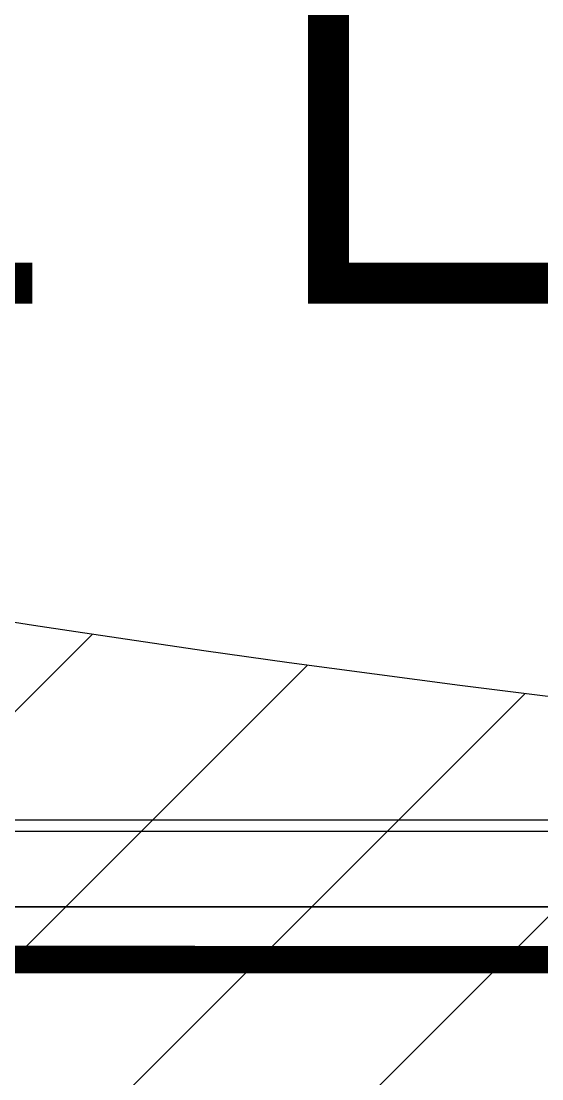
# Model space of a CAD drawing. Header units: millimetres. Extents: x -107267 to 109426, y -98906 to 83910.
# Drawn here: x -2776 to -1826, y -314 to 1616 of the extents above; entities that cross this region are included whole.
import ezdxf

# ---------------------------------------------------------------- set-up
doc = ezdxf.new("R2010")
doc.units = ezdxf.units.MM
doc.linetypes.add('ACAD_ISO10W100', pattern=[18, 12, -3, 0, -3])
doc.linetypes.add('ACAD_ISO12W100', pattern=[21, 12, -3, 0, -3, 0, -3])
for name, color, linetype in [('00 - ZONA DE PROTEÇÃO', 4, 'Continuous'), ('00 - Zona de proteção 2d', 4, 'Continuous'), ('Front View-MISC', 7, 'Continuous'), ('Front View-STEEL', 9, 'Continuous'), ('Top (Plan) View-MISC', 7, 'Continuous')]:
    doc.layers.add(name, color=color, linetype=linetype)
doc.layers.add('000-M3G-MALHA NOVA', color=5, linetype='ACAD_ISO10W100', lineweight=0)
doc.layers.add('00_m3g_spda_ater_cabo50', color=1, linetype='Continuous', lineweight=9)

# ---------------------------------------------------------------- blocks, each defined once
blk = doc.blocks.new('*U482')
at = {"layer": 'Top (Plan) View-MISC', "color": 0, "linetype": 'ByBlock', "lineweight": -2}
blk.add_line((-21187.7, 138.1), (23428.9, 138.1), dxfattribs=at)
blk = doc.blocks.new('*U1067')
at = {"layer": 'Top (Plan) View-MISC', "color": 0, "linetype": 'ByBlock', "lineweight": -2}
blk.add_line((23207.9, 158.1), (-17567.7, 158.1), dxfattribs=at)
blk = doc.blocks.new('*U1213')
at = {"layer": 'Front View-MISC', "color": 0, "linetype": 'ByBlock', "lineweight": -2}
for p, q in [((-3964, 0, 3172), (334.4, 0, 3172)), ((-1837.9, 0, 1272), (-2736.9, 0, 1272))]:
    blk.add_line(p, q, dxfattribs=at)
blk = doc.blocks.new('*U1222')
at = {"layer": 'Front View-MISC', "color": 0, "linetype": 'ByBlock', "lineweight": -2}
for p, q in [((-13407.5, 0, 3450), (23648.9, 0, 3450)), ((-13407.5, 0, 4300), (23648.9, 0, 4300))]:
    blk.add_line(p, q, dxfattribs=at)
blk = doc.blocks.new('*U1250')
at = {"layer": 'Front View-MISC', "color": 0, "linetype": 'ByBlock', "lineweight": -2}
for p, q in [((335.5, 0, 3172), (-3964, 0, 3172)), ((-2929, 0, 2237), (-1839, 0, 2237)), ((-2929, 0, 3102), (-1839, 0, 3102)), ((-699, 0, 2187), (-2929, 0, 2187)), ((-1839, 0, 2237), (-1839, 0, 3102))]:
    blk.add_line(p, q, dxfattribs=at)
blk = doc.blocks.new('*U1251')
at = {"layer": 'Front View-MISC', "color": 0, "linetype": 'ByBlock', "lineweight": -2}
blk.add_line((-1837.9, 0, 1272), (-2736.9, 0, 1272), dxfattribs=at)
blk = doc.blocks.new('*U1252')
at = {"layer": 'Front View-MISC', "color": 0, "linetype": 'ByBlock', "lineweight": -2}
for p, q in [((-1839, 0, 1343), (-1839, 0, 2237)), ((-1839, 0, 2237), (-1789, 0, 2237)), ((-1789, 0, 2237), (-1789, 0, 1343.5))]:
    blk.add_line(p, q, dxfattribs=at)
blk = doc.blocks.new('*U1306')
at = {"layer": 'Front View-MISC', "color": 0, "linetype": 'ByBlock', "lineweight": -2}
for p, q in [((-2754.3, 0, 5158), (-2713.6, 0, 5158)), ((-2692.4, 0, 5158), (-2651.7, 0, 5158)), ((-2630.5, 0, 5158), (-2589.8, 0, 5158)), ((-2568.6, 0, 5158), (-2527.9, 0, 5158)), ((-2506.7, 0, 5158), (-2466, 0, 5158)), ((-2444.8, 0, 5158), (-2404.1, 0, 5158)), ((-2382.9, 0, 5158), (-2342.2, 0, 5158)), ((-2321, 0, 5158), (-2280.3, 0, 5158)), ((-2259.1, 0, 5158), (-2218.4, 0, 5158)), ((-2197.2, 0, 5158), (-2156.5, 0, 5158)), ((-2135.3, 0, 5158), (-2094.6, 0, 5158)), ((-2073.4, 0, 5158), (-2032.7, 0, 5158)), ((-2011.5, 0, 5158), (-1970.8, 0, 5158)), ((-1949.6, 0, 5158), (-1908.9, 0, 5158)), ((-1887.7, 0, 5158), (-1847, 0, 5158))]:
    blk.add_line(p, q, dxfattribs=at)
blk = doc.blocks.new('*U1717')
at = {"layer": 'Front View-MISC', "color": 0, "linetype": 'ByBlock', "lineweight": -2}
for p, q in [((-1847, 0, 5166.4), (-1847, 0, 4300)), ((-1847, 0, 5166.4), (-1825.8, 0, 5166.4)), ((-1825.8, 0, 5166.4), (-1825.8, 0, 4300))]:
    blk.add_line(p, q, dxfattribs=at)
blk = doc.blocks.new('*U1718')
at = {"layer": 'Front View-MISC', "color": 0, "linetype": 'ByBlock', "lineweight": -2}
for p, q in [((-1908.9, 0, 5166.4), (-1908.9, 0, 4300)), ((-1908.9, 0, 5166.4), (-1887.7, 0, 5166.4)), ((-1887.7, 0, 5166.4), (-1887.7, 0, 4300))]:
    blk.add_line(p, q, dxfattribs=at)
blk = doc.blocks.new('*U1719')
at = {"layer": 'Front View-MISC', "color": 0, "linetype": 'ByBlock', "lineweight": -2}
for p, q in [((-1970.8, 0, 5166.4), (-1970.8, 0, 4300)), ((-1970.8, 0, 5166.4), (-1949.6, 0, 5166.4)), ((-1949.6, 0, 5166.4), (-1949.6, 0, 4300))]:
    blk.add_line(p, q, dxfattribs=at)
blk = doc.blocks.new('*U1720')
at = {"layer": 'Front View-MISC', "color": 0, "linetype": 'ByBlock', "lineweight": -2}
for p, q in [((-2032.7, 0, 5166.4), (-2032.7, 0, 4300)), ((-2032.7, 0, 5166.4), (-2011.5, 0, 5166.4)), ((-2011.5, 0, 5166.4), (-2011.5, 0, 4300))]:
    blk.add_line(p, q, dxfattribs=at)
blk = doc.blocks.new('*U1721')
at = {"layer": 'Front View-MISC', "color": 0, "linetype": 'ByBlock', "lineweight": -2}
for p, q in [((-2094.6, 0, 5166.4), (-2094.6, 0, 4300)), ((-2094.6, 0, 5166.4), (-2073.4, 0, 5166.4)), ((-2073.4, 0, 5166.4), (-2073.4, 0, 4300))]:
    blk.add_line(p, q, dxfattribs=at)
blk = doc.blocks.new('*U1722')
at = {"layer": 'Front View-MISC', "color": 0, "linetype": 'ByBlock', "lineweight": -2}
for p, q in [((-2156.5, 0, 5166.4), (-2156.5, 0, 4300)), ((-2156.5, 0, 5166.4), (-2135.3, 0, 5166.4)), ((-2135.3, 0, 5166.4), (-2135.3, 0, 4300))]:
    blk.add_line(p, q, dxfattribs=at)
blk = doc.blocks.new('*U1723')
at = {"layer": 'Front View-MISC', "color": 0, "linetype": 'ByBlock', "lineweight": -2}
for p, q in [((-2218.4, 0, 5166.4), (-2218.4, 0, 4300)), ((-2218.4, 0, 5166.4), (-2197.2, 0, 5166.4)), ((-2197.2, 0, 5166.4), (-2197.2, 0, 4300))]:
    blk.add_line(p, q, dxfattribs=at)
blk = doc.blocks.new('*U1724')
at = {"layer": 'Front View-MISC', "color": 0, "linetype": 'ByBlock', "lineweight": -2}
for p, q in [((-2280.3, 0, 5166.4), (-2280.3, 0, 4300)), ((-2280.3, 0, 5166.4), (-2259.1, 0, 5166.4)), ((-2259.1, 0, 5166.4), (-2259.1, 0, 4300))]:
    blk.add_line(p, q, dxfattribs=at)
blk = doc.blocks.new('*U1725')
at = {"layer": 'Front View-MISC', "color": 0, "linetype": 'ByBlock', "lineweight": -2}
for p, q in [((-2342.2, 0, 5166.4), (-2342.2, 0, 4300)), ((-2342.2, 0, 5166.4), (-2321, 0, 5166.4)), ((-2321, 0, 5166.4), (-2321, 0, 4300))]:
    blk.add_line(p, q, dxfattribs=at)
blk = doc.blocks.new('*U1726')
at = {"layer": 'Front View-MISC', "color": 0, "linetype": 'ByBlock', "lineweight": -2}
for p, q in [((-2404.1, 0, 5166.4), (-2404.1, 0, 4300)), ((-2404.1, 0, 5166.4), (-2382.9, 0, 5166.4)), ((-2382.9, 0, 5166.4), (-2382.9, 0, 4300))]:
    blk.add_line(p, q, dxfattribs=at)
blk = doc.blocks.new('*U1727')
at = {"layer": 'Front View-MISC', "color": 0, "linetype": 'ByBlock', "lineweight": -2}
for p, q in [((-2466, 0, 5166.4), (-2466, 0, 4300)), ((-2466, 0, 5166.4), (-2444.8, 0, 5166.4)), ((-2444.8, 0, 5166.4), (-2444.8, 0, 4300))]:
    blk.add_line(p, q, dxfattribs=at)
blk = doc.blocks.new('*U1728')
at = {"layer": 'Front View-MISC', "color": 0, "linetype": 'ByBlock', "lineweight": -2}
for p, q in [((-2527.9, 0, 5166.4), (-2527.9, 0, 4300)), ((-2527.9, 0, 5166.4), (-2506.7, 0, 5166.4)), ((-2506.7, 0, 5166.4), (-2506.7, 0, 4300))]:
    blk.add_line(p, q, dxfattribs=at)
blk = doc.blocks.new('*U1729')
at = {"layer": 'Front View-MISC', "color": 0, "linetype": 'ByBlock', "lineweight": -2}
for p, q in [((-2589.8, 0, 5166.4), (-2589.8, 0, 4300)), ((-2589.8, 0, 5166.4), (-2568.6, 0, 5166.4)), ((-2568.6, 0, 5166.4), (-2568.6, 0, 4300))]:
    blk.add_line(p, q, dxfattribs=at)
blk = doc.blocks.new('*U1730')
at = {"layer": 'Front View-MISC', "color": 0, "linetype": 'ByBlock', "lineweight": -2}
for p, q in [((-2651.7, 0, 5166.4), (-2651.7, 0, 4300)), ((-2651.7, 0, 5166.4), (-2630.5, 0, 5166.4)), ((-2630.5, 0, 5166.4), (-2630.5, 0, 4300))]:
    blk.add_line(p, q, dxfattribs=at)
blk = doc.blocks.new('*U1731')
at = {"layer": 'Front View-MISC', "color": 0, "linetype": 'ByBlock', "lineweight": -2}
for p, q in [((-2713.6, 0, 5166.4), (-2713.6, 0, 4300)), ((-2713.6, 0, 5166.4), (-2692.4, 0, 5166.4)), ((-2692.4, 0, 5166.4), (-2692.4, 0, 4300))]:
    blk.add_line(p, q, dxfattribs=at)
blk = doc.blocks.new('*U1732')
at = {"layer": 'Front View-MISC', "color": 0, "linetype": 'ByBlock', "lineweight": -2}
for p, q in [((-2775.5, 0, 5166.4), (-2775.5, 0, 4300)), ((-2775.5, 0, 5166.4), (-2754.3, 0, 5166.4)), ((-2754.3, 0, 5166.4), (-2754.3, 0, 4300))]:
    blk.add_line(p, q, dxfattribs=at)
blk = doc.blocks.new('*U1908')
at = {"layer": 'Front View-MISC', "color": 0, "linetype": 'ByBlock', "lineweight": -2}
for p, q in [((-3839.6, 0, -1280), (-2658.3, 0, -1280)), ((-2658.3, 0, -1280), (9535.5, 0, -528.7))]:
    blk.add_line(p, q, dxfattribs=at)
blk = doc.blocks.new('*U1909')
at = {"layer": 'Front View-MISC', "color": 0, "linetype": 'ByBlock', "lineweight": -2}
for p, q in [((-3839.6, 0, -1230), (-2658.3, 0, -1230)), ((-2658.3, 0, -1230), (-1075, 0, -1132.1))]:
    blk.add_line(p, q, dxfattribs=at)
blk = doc.blocks.new('*U1910')
at = {"layer": 'Front View-MISC', "color": 0, "linetype": 'ByBlock', "lineweight": -2}
for p, q in [((-3839.6, 0, -1280), (-2658.3, 0, -1280)), ((-2658.3, 0, -1280), (8680.4, 0, -578.7))]:
    blk.add_line(p, q, dxfattribs=at)
blk = doc.blocks.new('*U1911')
at = {"layer": 'Front View-MISC', "color": 0, "linetype": 'ByBlock', "lineweight": -2}
for p, q in [((-2658.3, 0, -1230), (-3839.6, 0, -1230)), ((-3839.6, 0, -1280), (-2658.3, 0, -1280)), ((-1075, 0, -1132.1), (-2658.3, 0, -1230)), ((-2658.3, 0, -1280), (8724, 0, -578.7))]:
    blk.add_line(p, q, dxfattribs=at)
blk = doc.blocks.new('*U1915')
at = {"layer": 'Front View-MISC', "color": 0, "linetype": 'ByBlock', "lineweight": -2}
for p, q in [((-3827.8, 0, -1205.5), (-2658.3, 0, -1205.5)), ((-1837.7, 0, 245.8), (-2740.1, 0, 245.8)), ((-2646.3, 0, -1209.4), (-2645.1, 0, -1229.2))]:
    blk.add_line(p, q, dxfattribs=at)
blk = doc.blocks.new('*U1916')
at = {"layer": 'Front View-STEEL', "color": 0, "linetype": 'ByBlock', "lineweight": -2}
for p, q in [((-2658.3, 0, -130), (-2658.3, 0, -172.5)), ((-2658.3, 0, -130), (8680.4, 0, 571.3)), ((-2658.3, 0, -172.5), (-2430, 0, -158.4)), ((-2658.3, 0, -658.8), (-2658.3, 0, -701.2)), ((-2658.3, 0, -658.8), (-2430, 0, -644.6)), ((-2658.3, 0, -701.2), (-2430, 0, -687.1)), ((-2658.3, 0, -1210.1), (-2658.3, 0, -1109.9)), ((-2658.3, 0, -1210.1), (8680.4, 0, -508.8)), ((-2658.3, 0, -1109.9), (8680.4, 0, -408.6)), ((-2430, 0, -1215.9), (-2387.6, 0, -1213.3)), ((-2387.6, 0, -113.3), (-2430, 0, -115.9)), ((-2430, 0, -1215.9), (-2430, 0, -1196)), ((-2430, 0, -1095.8), (-2430, 0, -687.1)), ((-2430, 0, -644.6), (-2430, 0, -158.4)), ((-2387.6, 0, -1213.3), (-2387.6, 0, -1193.4)), ((-2387.6, 0, -1093.2), (-2387.6, 0, -684.5)), ((-2387.6, 0, -642), (-2387.6, 0, -155.7)), ((-2387.6, 0, -155.7), (-1075, 0, -74.6)), ((-2387.6, 0, -642), (-1075, 0, -560.8)), ((-2387.6, 0, -684.5), (-1075, 0, -603.3))]:
    blk.add_line(p, q, dxfattribs=at)
blk = doc.blocks.new('*U1920')
at = {"layer": 'Front View-STEEL', "color": 0, "linetype": 'ByBlock', "lineweight": -2}
for p, q in [((-3928.4, 0, 241.5), (-1566.9, 0, 265.8)), ((-3928.4, 0, 241.5), (-1566.9, 0, 265.8)), ((-3928.4, 0, 341.5), (-1566.9, 0, 365.8)), ((-2740.5, 0, 1333.7), (-1834.5, 0, 1343)), ((-2736.9, 0, 245.8), (-2736.9, 0, 253.8)), ((-2736.9, 0, 353.8), (-2736.9, 0, 762.6)), ((-2736.9, 0, 805), (-2736.9, 0, 1291.4)), ((-2736.9, 0, 1291.4), (-1837.9, 0, 1300.6)), ((-2736.9, 0, 805), (-1837.9, 0, 814.2)), ((-2736.9, 0, 762.6), (-1837.9, 0, 771.8)), ((-1837.9, 0, 245.8), (-1837.9, 0, 263)), ((-1837.9, 0, 363), (-1837.9, 0, 771.8)), ((-1837.9, 0, 814.2), (-1837.9, 0, 1300.6))]:
    blk.add_line(p, q, dxfattribs=at)
at = {"layer": 'Front View-STEEL', "color": 0, "linetype": 'ByBlock', "lineweight": -2, "extrusion": (0, 1, 0)}
for centre, major_axis, start_param, end_param in [((-2758.1, 0, 1333.5), (-21.2, 0, -0.2), 0.000942, 3.121985), ((-2758.1, 0, 233.5), (-18, 0, -0.2), 0.665933, 2.475662), ((-1816.7, 0, 1343.2), (-21.2, 0, -0.2), 0.000942, 3.121985), ((-1816.7, 0, 243.2), (-18, 0, -0.2), 0.129948, 3.011646)]:
    blk.add_ellipse(centre, major_axis=major_axis, ratio=0.000096, start_param=start_param, end_param=end_param, dxfattribs=at)
at = {"layer": 'Front View-STEEL', "color": 0, "linetype": 'ByBlock', "lineweight": -2, "extrusion": (-2.66741e-31, -1, 1.2742e-16)}
for centre, start_param, end_param in [((-2758.1, 0, 233.5), 3.693767, 5.731009), ((-1816.7, 0, 243.2), 3.251837, 6.172939)]:
    blk.add_ellipse(centre, major_axis=(-21.2, 0, -0.2), ratio=0.000096, start_param=start_param, end_param=end_param, dxfattribs=at)

msp = doc.modelspace()

# ---------------------------------------------------------------- hatches: boundary and pattern name
at = {"layer": '00 - ZONA DE PROTEÇÃO'}
h = msp.add_hatch(dxfattribs=at)
h.set_pattern_fill('ANSI31', color=256, scale=100)
h.paths.add_polyline_path([(-13707.5, -10990.4, -0.186516), (-13820.6, -14966.5, 0.414214), (-13179.3, -15607.9, -0.104933), (-3151, -15607.9, -0.09784), (6816.5, -15607.9, -0.097708), (16816.5, -15607.9, -0.143023), (23528.8, -15599.5, 0.414214), (24170.1, -14958.2, -0.142426), (24170.1, -7613.3, -0.10484), (23957.5, 478.5, 0.414214), (23316.2, 1119.8, -0.093557), (16807.7, 577.3, -0.082777), (6855.7, 562.6, -0.082236), (-3141.3, 575.6, -0.08359), (-13132.3, 575.6, -0.101166), (-21195.5, 556.2, 0.414214), (-21836.8, -85.1, -0.113967), (-21836.8, -7622.3, -0.301912), (-21836.8, -10478, 0.414214), (-21195.5, -11119.4, -0.128973)])
h.paths.add_polyline_path([(-20156.9, -9561, 0.142702), (-20481.7, -7424.5, 0.092198), (-20379.7, -831.6, 0.088905), (-13141.3, -732.3, 0.083475), (-3150.3, -732.3, 0.082902), (6855.6, -738.1, 0.108059), (16863.1, -739.3, 0.098139), (22506.3, -522.8, 0.085608), (22847, -7584.3, 0.113812), (22635.2, -14069.1, 0.112262), (16761.1, -14291.3, 0.092477), (6816.6, -14301.6, 0.093024), (-3142, -14299.9, 0.090083), (-12232.6, -14126.3, 0.160127), (-12766.5, -9913.6, 0.116887)], flags=16)

# ---------------------------------------------------------------- linework, layer by layer
at = {"layer": '00 - ZONA DE PROTEÇÃO', "elevation": 6590}
msp.add_lwpolyline([(-21836.8, -85.1, -0.113967), (-21836.8, -7622.3, -0.301912), (-21836.8, -10478, 0.414214), (-21195.5, -11119.4, -0.128973), (-13707.5, -10990.4, -0.186516), (-13820.6, -14966.5, 0.414214), (-13179.3, -15607.9, -0.104933), (-3151, -15607.9, -0.09784), (6816.5, -15607.9, -0.097708), (16816.5, -15607.9, -0.143023), (23528.8, -15599.5, 0.414214), (24170.1, -14958.2, -0.142426), (24170.1, -7613.3, -0.10484), (23957.5, 478.5, 0.414214), (23316.2, 1119.8, -0.093557), (16807.7, 577.3, -0.082777), (6855.7, 562.6, -0.082236), (-3141.3, 575.6, -0.08359), (-13132.3, 575.6, -0.101166), (-21195.5, 556.2, 0.414214)], format="xyb", close=True, dxfattribs=at)
at = {"layer": '00 - ZONA DE PROTEÇÃO', "extrusion": (0, -1, 0)}
for centre, radius in [((-9041.5, 65477.8), 60000), ((659.7, 64665.5), 60000), ((1814.4, 65554.8), 60000), ((2162.4, 65536.4), 60000), ((11887.6, 65560), 60000), ((18994, 65730.5), 60000), ((49510.2, 59915.2), 59915.5), ((-47266.8, 59988.1), 60000), ((-19952.8, 65889), 60000)]:
    msp.add_circle(centre, radius, dxfattribs=at)
at = {"layer": '00 - Zona de proteção 2d', "extrusion": (0, -1, 0)}
msp.add_lwpolyline([(-47266.8, -11.9, 0.112418), (-21288.2, 5903.8, 0.033813), (-13144.1, 6274.9, 0.01688), (-9173.6, 5476.7, 0.024897), (-3121.5, 5769.5), (-1184.9, 5629.8, 0.039441), (6878.1, 5768.8, 0.041832), (16878.5, 5769.5, 0.028072), (23548.4, 5903.6, 0.112715), (49677.2, 0)], format="xyb", dxfattribs=at)
at = {"layer": '000-M3G-MALHA NOVA', "ltscale": 0.5, "const_width": 50}
msp.add_lwpolyline([(-21305, -95.6), (23538.6, -97.6), (23547.6, -14971.9), (23207.9, -14971.9), (-13075, -14971.9), (-13130.7, -14971.9), (-13295, -14971.9), (-13295, -10508.5), (-13295, -10455), (-21305, -10455), (-21305, -95.6)], close=True, dxfattribs=at)
at = {"layer": '00_m3g_spda_ater_cabo50', "linetype": 'ACAD_ISO12W100', "lineweight": -2, "const_width": 75}
msp.add_lwpolyline([(-22409.7, 1138.1), (-22409.7, -11569.8), (-14407.5, -11569.8), (-14407.5, -16061.9), (24648.9, -16061.9), (24648.9, 1138.1), (-2214.8, 1138.1), (-2214.8, 4938.1), (-7364.8, 4938.1), (-7364.8, 1138.1)], close=True, dxfattribs=at)
msp.add_lwpolyline([(-7364.8, 1138.1), (-2755, 1138.1)], dxfattribs=at)

# ---------------------------------------------------------------- block references
at = {"layer": 'Front View-MISC'}
for name in ['*U1222', '*U1306', '*U1213', '*U1251', '*U1250', '*U1908', '*U1909', '*U1910', '*U1911', '*U1915', '*U1732', '*U1731', '*U1730', '*U1729', '*U1728', '*U1727', '*U1726', '*U1725', '*U1724', '*U1723', '*U1722', '*U1721', '*U1720', '*U1719', '*U1718', '*U1717', '*U1252']:
    msp.add_blockref(name, (0, 0), dxfattribs=at)
at = {"layer": 'Front View-STEEL'}
for name in ['*U1920', '*U1916']:
    msp.add_blockref(name, (0, 0), dxfattribs=at)
at = {"layer": 'Top (Plan) View-MISC'}
for name in ['*U1067', '*U482']:
    msp.add_blockref(name, (0, 0), dxfattribs=at)

doc.saveas('drawing.dxf')
